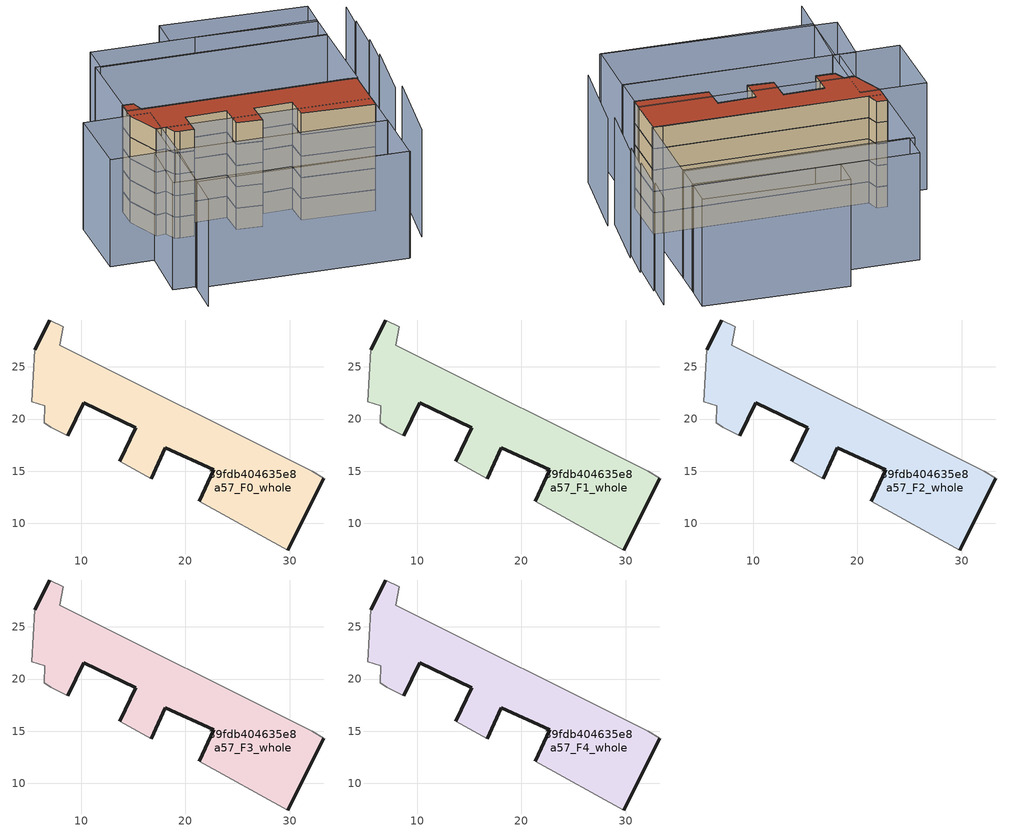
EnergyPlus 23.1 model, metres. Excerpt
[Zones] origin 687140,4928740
39fdb404635e8a57_F0_whole
 floor ground (EU_floor_Construction): 29.82,7.45 33.28,14.34 32.16,14.99 7.94,27.09 8.29,28.83 7.01,29.5 5.57,26.63 5.26,21.68 6.52,21.29 6.48,19.64 7.08,19.22 8.7,18.39 10.23,21.59 15.23,19.18 13.69,15.98 16.7,14.26 18.08,17.27 22.73,15.12 21.34,12.12 z0
 wall outside (EU_wall_Construction): 33.28,14.34 29.82,7.45 / 21.34,12.12 22.73,15.12 18.08,17.27 16.7,14.26 / 13.69,15.98 15.23,19.18 10.23,21.59 8.7,18.39 / 5.57,26.63 7.01,29.5 z0:3
 wall adiabatic (EU_wall_Construction): 29.82,7.45 21.34,12.12 / 16.7,14.26 13.69,15.98 / 8.7,18.39 7.08,19.22 6.48,19.64 6.52,21.29 5.26,21.68 5.57,26.63 / 7.01,29.5 8.29,28.83 7.94,27.09 32.16,14.99 33.28,14.34 z0:3
39fdb404635e8a57_F1_whole
 floor to 39fdb404635e8a57_F0_whole (EU_floor_Construction): 29.82,7.45 33.27,14.34 32.15,14.99 7.94,27.09 8.29,28.83 7.01,29.5 5.57,26.63 5.25,21.68 6.51,21.29 6.48,19.64 7.08,19.22 8.7,18.39 10.23,21.59 15.23,19.18 13.69,15.98 16.7,14.26 18.08,17.27 22.73,15.12 21.34,12.12 z3
 wall outside (EU_wall_Construction): 33.28,14.34 29.82,7.45 / 21.34,12.12 22.73,15.12 18.08,17.27 16.7,14.26 / 13.69,15.98 15.23,19.18 10.23,21.59 8.7,18.39 / 5.57,26.63 7.01,29.5 z3:6
 wall adiabatic (EU_wall_Construction): 29.82,7.45 21.34,12.12 / 16.7,14.26 13.69,15.98 / 8.7,18.39 7.08,19.22 6.48,19.64 6.52,21.29 5.26,21.68 5.57,26.63 / 7.01,29.5 8.29,28.83 7.94,27.09 32.16,14.99 33.28,14.34 z3:6
39fdb404635e8a57_F2_whole
 floor to 39fdb404635e8a57_F1_whole (EU_floor_Construction): 29.82,7.45 33.27,14.34 32.15,14.99 7.94,27.09 8.29,28.83 7.01,29.5 5.57,26.63 5.25,21.68 6.51,21.29 6.48,19.64 7.08,19.22 8.7,18.39 10.23,21.59 15.23,19.18 13.69,15.98 16.7,14.26 18.08,17.27 22.73,15.12 21.34,12.12 z6
 wall outside (EU_wall_Construction): 33.28,14.34 29.82,7.45 / 21.34,12.12 22.73,15.12 18.08,17.27 16.7,14.26 / 13.69,15.98 15.23,19.18 10.23,21.59 8.7,18.39 / 5.57,26.63 7.01,29.5 z6:9
 wall adiabatic (EU_wall_Construction): 29.82,7.45 21.34,12.12 / 16.7,14.26 13.69,15.98 / 8.7,18.39 7.08,19.22 6.48,19.64 6.52,21.29 5.26,21.68 5.57,26.63 / 7.01,29.5 8.29,28.83 7.94,27.09 32.16,14.99 33.28,14.34 z6:9
39fdb404635e8a57_F3_whole
 floor to 39fdb404635e8a57_F2_whole (EU_floor_Construction): 29.82,7.45 33.27,14.34 32.15,14.99 7.94,27.09 8.29,28.83 7.01,29.5 5.57,26.63 5.25,21.68 6.51,21.29 6.48,19.64 7.08,19.22 8.7,18.39 10.23,21.59 15.23,19.18 13.69,15.98 16.7,14.26 18.08,17.27 22.73,15.12 21.34,12.12 z9
 wall outside (EU_wall_Construction): 33.28,14.34 29.82,7.45 / 21.34,12.12 22.73,15.12 18.08,17.27 16.7,14.26 / 13.69,15.98 15.23,19.18 10.23,21.59 8.7,18.39 / 5.57,26.63 7.01,29.5 z9:12
 wall adiabatic (EU_wall_Construction): 29.82,7.45 21.34,12.12 / 16.7,14.26 13.69,15.98 / 8.7,18.39 7.08,19.22 6.48,19.64 6.52,21.29 5.26,21.68 5.57,26.63 / 7.01,29.5 8.29,28.83 7.94,27.09 32.16,14.99 33.28,14.34 z9:12
39fdb404635e8a57_F4_whole
 floor to 39fdb404635e8a57_F3_whole (EU_floor_Construction): 29.82,7.45 33.27,14.34 32.15,14.99 7.94,27.09 8.29,28.83 7.01,29.5 5.57,26.63 5.25,21.68 6.51,21.29 6.48,19.64 7.08,19.22 8.7,18.39 10.23,21.59 15.23,19.18 13.69,15.98 16.7,14.26 18.08,17.27 22.73,15.12 21.34,12.12 z12
 wall outside (EU_wall_Construction): 33.28,14.34 29.82,7.45 / 21.34,12.12 22.73,15.12 18.08,17.27 16.7,14.26 / 13.69,15.98 15.23,19.18 10.23,21.59 8.7,18.39 / 5.57,26.63 7.01,29.5 z12:15
 wall adiabatic (EU_wall_Construction): 29.82,7.45 21.34,12.12 / 16.7,14.26 13.69,15.98 / 8.7,18.39 7.08,19.22 6.48,19.64 6.52,21.29 5.26,21.68 5.57,26.63 / 7.01,29.5 8.29,28.83 7.94,27.09 32.16,14.99 33.28,14.34 z12:15
 roof outside (EU_roof_Construction): 32.16,14.99 33.28,14.34 29.82,7.45 21.34,12.12 22.73,15.12 18.08,17.27 16.7,14.26 13.69,15.98 15.23,19.18 10.23,21.59 8.7,18.39 7.08,19.22 6.48,19.64 6.52,21.29 5.26,21.68 5.57,26.63 7.01,29.5 8.29,28.83 7.94,27.09 z15
shading: 28.95,-1.69 35.65,8.63 / -3.65,3.27 -1.02,8.23 / 34.81,9.01 39.95,17.01 / 39.29,16.56 41.77,20.71 / 41.33,20.39 44.2,25.56 / 44.02,25.64 46.07,29.25 / 3.14,15.78 -1.02,8.23 / -1.02,8.23 -3.64,9.68 / -3.64,9.68 0.52,17.23 / 0.52,17.23 3.14,15.78 / -1.02,8.23 23.73,-4.89 / 2.89,15.91 27.77,3.25 / 27.77,3.25 23.63,-4.89 / 23.63,-4.89 -1.25,7.78 / -1.25,7.78 2.89,15.91 / 27.71,3.24 2.43,16.15 / 2.43,16.15 5.36,21.88 / 5.36,21.88 30.64,8.98 / 30.64,8.98 27.71,3.24 / 33.38,14.29 6.21,27.96 / 6.21,27.96 11.93,39.32 / 11.93,39.32 39.09,25.65 / 39.09,25.65 33.38,14.29 / -4.76,19.7 0.08,29.47 / 0.08,29.47 7.99,25.55 / 7.99,25.55 3.14,15.78 / 3.14,15.78 -4.76,19.7 / 39.03,25.46 12.44,38.88 / 12.44,38.88 14.39,42.74 / 14.39,42.74 40.98,29.32 / 40.98,29.32 39.03,25.46 / 25.71,41.98 42.88,32.88 / 42.88,32.88 40.84,29.03 / 40.84,29.03 23.67,38.13 / 23.67,38.13 25.71,41.98 z0:15
[Building]
EU S2 Campaign: North Axis=0; Terrain=City; Solar Distribution=FullExterior
[Site:Location]
Bologna: Latitude=44.5; Longitude=11.25; Time Zone=1; Elevation=37
[SizingPeriod:WeatherFileDays]
AnnualSizingPeriod: Begin Month=1; Begin Day of Month=1; End Month=12; End Day of Month=31; Day of Week for Start Day=Monday; Use Weather File Daylight Saving Period=No; Use Weather File Rain and Snow Indicators=No
[MATERIAL]
EU_InternalMass_Material: Roughness=MediumRough; Thickness=0.1; Conductivity=1; Density=1800; Specific Heat=900; Thermal Absorptance=0.9; Solar Absorptance=0.7; Visible Absorptance=0.7
[MATERIAL:NOMASS] Roughness=MediumRough; Thermal Absorptance=0.9; Solar Absorptance=0.7; Visible Absorptance=0.7
Name | Thermal Resistance
EU_wall_NoMass | 0.905828
EU_roof_NoMass | 0.37593
EU_floor_NoMass | 0.67114
[CONSTRUCTION]
EU_wall_Construction: EU_wall_NoMass
EU_roof_Construction: EU_roof_NoMass
EU_floor_Construction: EU_floor_NoMass
EU_InternalMass_Construction: EU_InternalMass_Material
[ZONE] Type=1; Multiplier=1; Ceiling Height=autocalculate; Floor Area=autocalculate; Part of Total Floor Area=Yes
Name | Volume
39fdb404635e8a57_F0_whole | 549.703
39fdb404635e8a57_F1_whole; 39fdb404635e8a57_F2_whole; 39fdb404635e8a57_F3_whole; 39fdb404635e8a57_F4_whole | 549.704
[INTERNALMASS] Construction=EU_InternalMass_Construction; Surface Area=183.234
Name | Zone or ZoneList
39fdb404635e8a57_F0_whole_EU_InternalMass | 39fdb404635e8a57_F0_whole
39fdb404635e8a57_F1_whole_EU_InternalMass | 39fdb404635e8a57_F1_whole
39fdb404635e8a57_F2_whole_EU_InternalMass | 39fdb404635e8a57_F2_whole
39fdb404635e8a57_F3_whole_EU_InternalMass | 39fdb404635e8a57_F3_whole
39fdb404635e8a57_F4_whole_EU_InternalMass | 39fdb404635e8a57_F4_whole
[OTHEREQUIPMENT] Fuel Type=Electricity; Design Level Calculation Method=Watts/Area; Power per Zone Floor Area=1; Fraction Latent=0; Fraction Radiant=0; Fraction Lost=0; Carbon Dioxide Generation Rate=0; EndUse Subcategory=EU_Step8_InternalGains
Name | Zone or ZoneList or Space or SpaceList | Schedule
EU_Step8_InternalGain_39fdb404635e8a57_F0_whole_f000 | 39fdb404635e8a57_F0_whole | EU_Step8_GainSchedule_39fdb404635e8a57_F0_whole_f000
EU_Step8_InternalGain_39fdb404635e8a57_F1_whole_f000 | 39fdb404635e8a57_F1_whole | EU_Step8_GainSchedule_39fdb404635e8a57_F1_whole_f000
EU_Step8_InternalGain_39fdb404635e8a57_F2_whole_f000 | 39fdb404635e8a57_F2_whole | EU_Step8_GainSchedule_39fdb404635e8a57_F2_whole_f000
EU_Step8_InternalGain_39fdb404635e8a57_F3_whole_f000 | 39fdb404635e8a57_F3_whole | EU_Step8_GainSchedule_39fdb404635e8a57_F3_whole_f000
EU_Step8_InternalGain_39fdb404635e8a57_F4_whole_f000 | 39fdb404635e8a57_F4_whole | EU_Step8_GainSchedule_39fdb404635e8a57_F4_whole_f000
[ZONEVENTILATION:DESIGNFLOWRATE] Schedule=EU_AlwaysOn; Design Flow Rate Calculation Method=AirChanges/Hour; Air Changes per Hour=0.73129; Ventilation Type=Natural; Fan Pressure Rise=0; Fan Total Efficiency=1; Constant Term Coefficient=1; Temperature Term Coefficient=0; Velocity Term Coefficient=0; Velocity Squared Term Coefficient=0; Minimum Indoor Temperature=-100; Maximum Indoor Temperature=100; Delta Temperature=-100; Minimum Outdoor Temperature=-100; Maximum Outdoor Temperature=100; Maximum Wind Speed=40
Name | Zone or ZoneList or Space or SpaceList
EU_ConstantAir_39fdb404635e8a57_F0_whole | 39fdb404635e8a57_F0_whole
EU_ConstantAir_39fdb404635e8a57_F1_whole | 39fdb404635e8a57_F1_whole
EU_ConstantAir_39fdb404635e8a57_F2_whole | 39fdb404635e8a57_F2_whole
EU_ConstantAir_39fdb404635e8a57_F3_whole | 39fdb404635e8a57_F3_whole
EU_ConstantAir_39fdb404635e8a57_F4_whole | 39fdb404635e8a57_F4_whole
[HVACTEMPLATE:THERMOSTAT] Constant Heating Setpoint=20; Constant Cooling Setpoint=50
EU_HeatOnly_39fdb404635e8a57_F0_whole; EU_HeatOnly_39fdb404635e8a57_F1_whole; EU_HeatOnly_39fdb404635e8a57_F2_whole; EU_HeatOnly_39fdb404635e8a57_F3_whole; EU_HeatOnly_39fdb404635e8a57_F4_whole
[HVACTEMPLATE:ZONE:IDEALLOADSAIRSYSTEM] System Availability Schedule=EU_AlwaysOn; Maximum Heating Supply Air Temperature=50; Minimum Cooling Supply Air Temperature=13; Maximum Heating Supply Air Humidity Ratio=0.0156; Minimum Cooling Supply Air Humidity Ratio=0.0077; Heating Limit=NoLimit; Cooling Limit=NoLimit; Heating Availability Schedule=EU_AlwaysOn; Cooling Availability Schedule=EU_CoolingOff; Dehumidification Control Type=ConstantSensibleHeatRatio; Cooling Sensible Heat Ratio=0.7; Dehumidification Setpoint=60; Humidification Control Type=None; Humidification Setpoint=30; Outdoor Air Method=None; Outdoor Air Flow Rate per Person=0.00944; Outdoor Air Flow Rate per Zone Floor Area=0; Outdoor Air Flow Rate per Zone=0; Demand Controlled Ventilation Type=None; Outdoor Air Economizer Type=NoEconomizer; Heat Recovery Type=None; Sensible Heat Recovery Effectiveness=0.7; Latent Heat Recovery Effectiveness=0.65
Name | Template Thermostat
39fdb404635e8a57_F0_whole | EU_HeatOnly_39fdb404635e8a57_F0_whole
39fdb404635e8a57_F1_whole | EU_HeatOnly_39fdb404635e8a57_F1_whole
39fdb404635e8a57_F2_whole | EU_HeatOnly_39fdb404635e8a57_F2_whole
39fdb404635e8a57_F3_whole | EU_HeatOnly_39fdb404635e8a57_F3_whole
39fdb404635e8a57_F4_whole | EU_HeatOnly_39fdb404635e8a57_F4_whole
[SIZING:ZONE] Zone Cooling Design Supply Air Temperature Input Method=SupplyAirTemperature; Zone Cooling Design Supply Air Temperature=13; Zone Heating Design Supply Air Temperature Input Method=SupplyAirTemperature; Zone Heating Design Supply Air Temperature=50; Zone Cooling Design Supply Air Humidity Ratio=0.008; Zone Heating Design Supply Air Humidity Ratio=0.008; Cooling Design Air Flow Method=DesignDay; Cooling Design Air Flow Rate=0; Cooling Minimum Air Flow per Zone Floor Area=0.000762; Cooling Minimum Air Flow=0; Cooling Minimum Air Flow Fraction=0.2; Heating Design Air Flow Method=DesignDay; Heating Design Air Flow Rate=0; Heating Maximum Air Flow per Zone Floor Area=0.002032; Heating Maximum Air Flow=0.141576; Heating Maximum Air Flow Fraction=0.3; Account for Dedicated Outdoor Air System=No; Dedicated Outdoor Air System Control Strategy=NeutralSupplyAir; Dedicated Outdoor Air Low Setpoint Temperature for Design=autosize; Dedicated Outdoor Air High Setpoint Temperature for Design=autosize; Zone Load Sizing Method=Sensible Load Only No Latent Load; Zone Latent Cooling Design Supply Air Humidity Ratio Input Method=HumidityRatioDifference; Zone Cooling Design Supply Air Humidity Ratio Difference=0.005; Zone Latent Heating Design Supply Air Humidity Ratio Input Method=HumidityRatioDifference; Zone Humidification Design Supply Air Humidity Ratio Difference=0.005
39fdb404635e8a57_F0_whole; 39fdb404635e8a57_F1_whole; 39fdb404635e8a57_F2_whole; 39fdb404635e8a57_F3_whole; 39fdb404635e8a57_F4_whole
[SCHEDULE:CONSTANT]
Name | Hourly Value
EU_AlwaysOn | 1
EU_CoolingOff | 0
[SCHEDULE:FILE] Column Number=1; Rows to Skip at Top=0; Number of Hours of Data=8760; Column Separator=Comma; Interpolate to Timestep=No; Minutes per Item=60; Adjust Schedule for Daylight Savings=Yes
Name | File
EU_Step8_GainSchedule_39fdb404635e8a57_F0_whole_f000 | ../../schedules/39fdb404635e8a57/39fdb404635e8a57_F0_whole_f000_gain.csv
EU_Step8_GainSchedule_39fdb404635e8a57_F1_whole_f000 | ../../schedules/39fdb404635e8a57/39fdb404635e8a57_F1_whole_f000_gain.csv
EU_Step8_GainSchedule_39fdb404635e8a57_F2_whole_f000 | ../../schedules/39fdb404635e8a57/39fdb404635e8a57_F2_whole_f000_gain.csv
EU_Step8_GainSchedule_39fdb404635e8a57_F3_whole_f000 | ../../schedules/39fdb404635e8a57/39fdb404635e8a57_F3_whole_f000_gain.csv
EU_Step8_GainSchedule_39fdb404635e8a57_F4_whole_f000 | ../../schedules/39fdb404635e8a57/39fdb404635e8a57_F4_whole_f000_gain.csv
